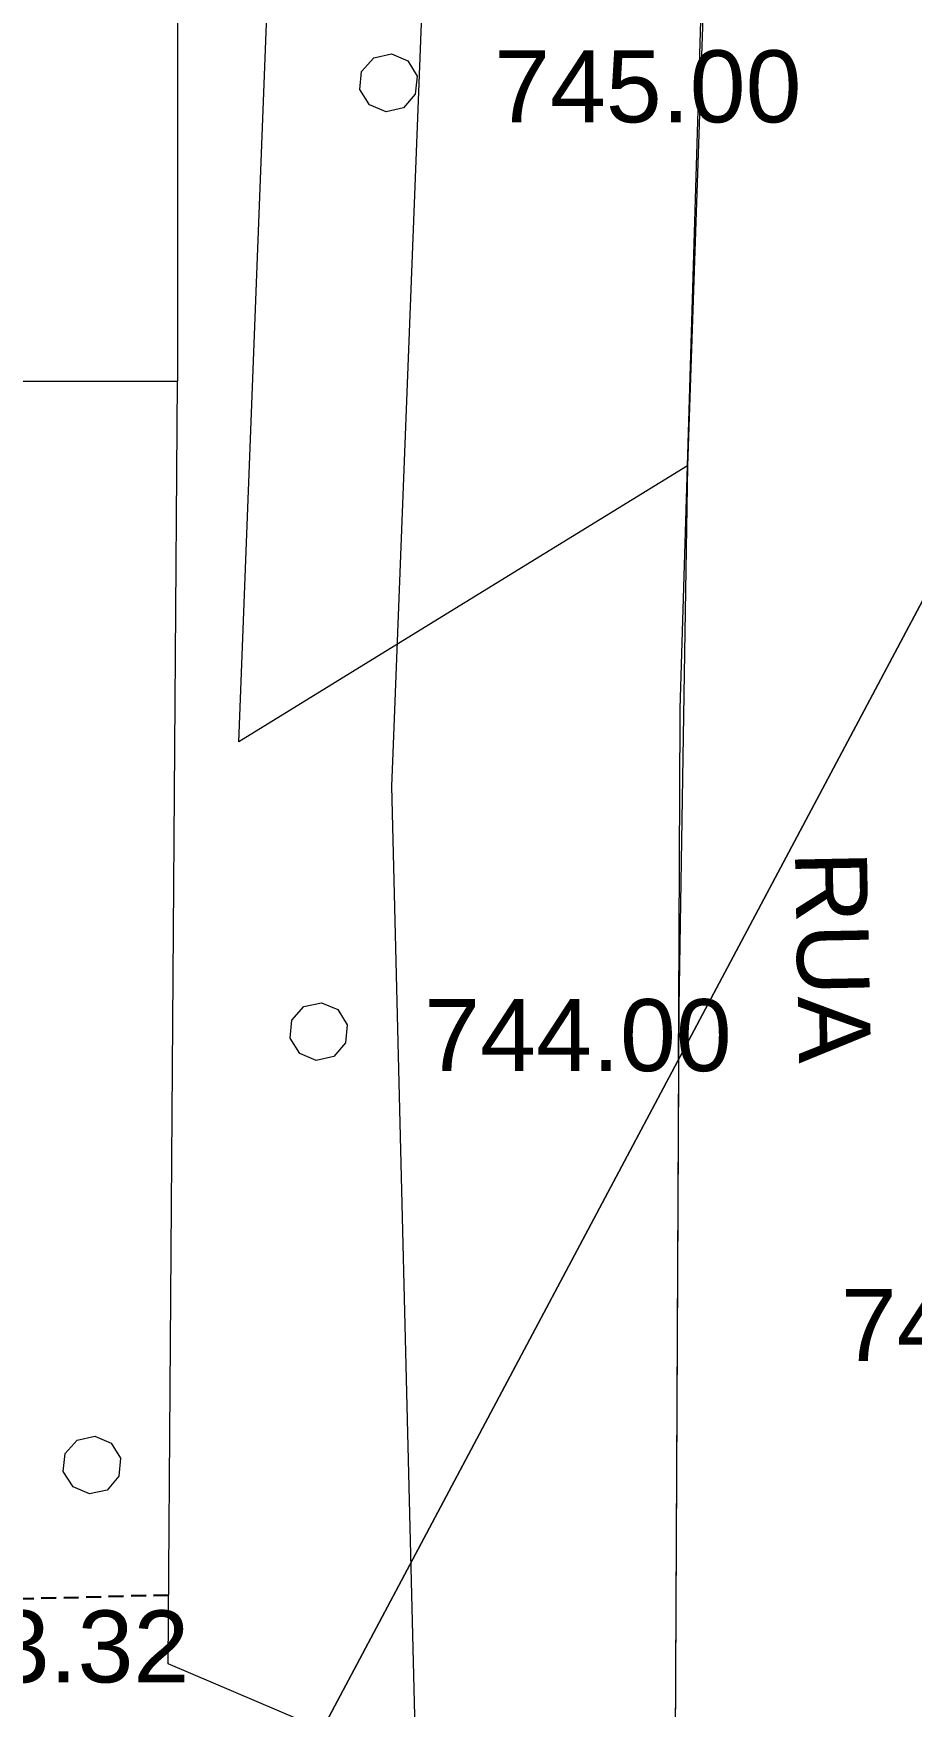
# Model space of a CAD drawing. Header units: feet. Extents: x 344914 to 345457, y 7396879 to 7397422.
# Drawn here: x 345267.08 to 345281.72, y 7397154.89 to 7397182.76 of the extents above; entities that cross this region are included whole.
import ezdxf

# ---------------------------------------------------------------- set-up
doc = ezdxf.new("R2010")
doc.units = ezdxf.units.FT
doc.header["$MEASUREMENT"] = 0
doc.linetypes.add('DASHED2', pattern=[0.375, 0.25, -0.125])
for name, color, linetype, lineweight in [('100_SIST_VIARIO_MEIO_FIO', 1, 'Continuous', 18), ('106_PRACAS_PARQUES_TOP', 9, 'Continuous', 18), ('160_P_SIMP_ASF_TOP', 7, 'Continuous', 18), ('164_P_SIMP_CONC_TOP', 7, 'Continuous', 18), ('606_PTO_COTADO', 7, 'Continuous', 18), ('904_COORD_GEOGRAF', 7, 'Continuous', 13), ('cerca', 6, 'DASHED2', 30), ('SMI_TERRENO', 7, 'Continuous', 18)]:
    doc.layers.add(name, color=color, linetype=linetype, lineweight=lineweight)
doc.styles.add('Style-Arial', font='arial.ttf')

# ---------------------------------------------------------------- blocks, each defined once
blk = doc.blocks.new('SP09')
at = {"layer": '606_PTO_COTADO', "flags": 128}
blk.add_lwpolyline([(0.107, 0.474), (0.363, 0.326), (0.481, 0.05), (0.421, -0.246), (0.195, -0.442), (-0.101, -0.472), (-0.367, -0.324), (-0.485, -0.048), (-0.415, 0.247), (-0.189, 0.444), (0.107, 0.474)], dxfattribs=at)

msp = doc.modelspace()

# ---------------------------------------------------------------- linework, layer by layer
at = {"layer": '100_SIST_VIARIO_MEIO_FIO', "flags": 128}
for points in [[(345277.834, 7397165.668), (345277.838, 7397166.536), (345277.861, 7397171.385), (345277.862, 7397171.509), (345277.983, 7397175.559), (345278.166, 7397181.665), (345278.284, 7397185.592)], [(345277.834, 7397165.667), (345277.776, 7397153.152)], [(345277.834, 7397165.668), (345277.834, 7397165.667)]]:
    msp.add_lwpolyline(points, dxfattribs=at)
at = {"layer": '106_PRACAS_PARQUES_TOP'}
for p, q in [((345273.987, 7397194.208), (345273.071, 7397170.776)), ((345273.071, 7397170.776), (345273.049, 7397170.219)), ((345273.049, 7397170.219), (345273.545, 7397150.091))]:
    msp.add_line(p, q, dxfattribs=at)
at = {"layer": '606_PTO_COTADO'}
for p, q in [((345270.504, 7397170.96), (345271.37, 7397193.43)), ((345269.484, 7397192.869), (345269.484, 7397176.969)), ((345266.756, 7397176.969), (345269.484, 7397176.969)), ((345269.324, 7397155.599), (345269.484, 7397176.969)), ((345277.983, 7397175.559), (345275.605, 7397174.097)), ((345275.605, 7397174.097), (345272.948, 7397172.463)), ((345272.948, 7397172.463), (345270.504, 7397170.96)), ((345271.892, 7397154.502), (345269.324, 7397155.599))]:
    msp.add_line(p, q, dxfattribs=at)
at = {"layer": '904_COORD_GEOGRAF', "flags": 128}
for points in [[(345156.991, 7396938.576), (345344.907, 7397291.712)], [(345344.907, 7397291.712), (345156.991, 7396938.576)]]:
    msp.add_lwpolyline(points, dxfattribs=at)
at = {"layer": 'cerca'}
msp.add_line((345269.333, 7397156.744), (345251.637, 7397156.286), dxfattribs=at)
at = {"layer": 'SMI_TERRENO'}
for p, q in [((345278.93, 7397202.973), (345277.983, 7397175.559)), ((345277.983, 7397175.559), (345277.838, 7397166.536)), ((345277.838, 7397166.536), (345277.773, 7397152.496))]:
    msp.add_line(p, q, dxfattribs=at)

# ---------------------------------------------------------------- block references
at = {"layer": '606_PTO_COTADO', "rotation": 331.3808118806767}
for p in [(345273, 7397181.939, 743.324), (345271.836, 7397166.132, 743.324), (345268.055, 7397158.911, 743.324), (345268.055, 7397158.911, 743.324)]:
    msp.add_blockref('SP09', p, dxfattribs=at)

# ---------------------------------------------------------------- texts
at = {"layer": '160_P_SIMP_ASF_TOP', "color": 9, "style": 'Style-Arial'}
for s, p in [('745.00', (345274.759, 7397181.281, 743.324)), ('744.00', (345273.596, 7397165.473, 743.324)), ('744.58', (345280.542, 7397160.644, 744.58)), ('743.32', (345264.552, 7397155.288, 743.324))]:
    msp.add_text(s, height=1.2, rotation=359.9881, dxfattribs=at).set_placement(p)
at = {"layer": '164_P_SIMP_CONC_TOP', "style": 'Style-Arial'}
msp.add_text('RUA', height=1.2, rotation=271.1397, dxfattribs=at).set_placement((345279.776, 7397169.135))

doc.saveas('drawing.dxf')
